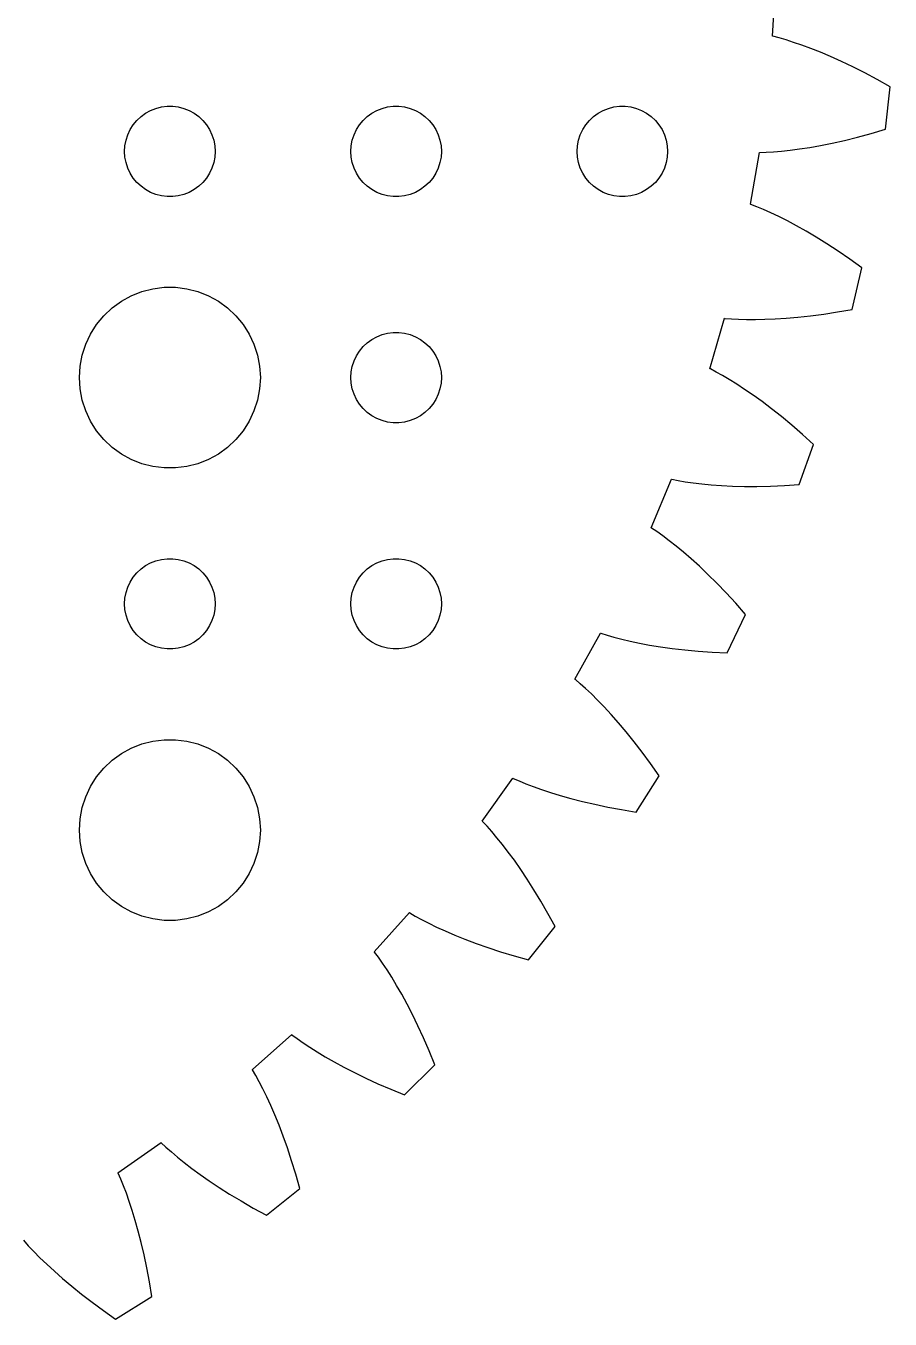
# Model space of a CAD drawing. Header units: metres. Extents: x -54 to 54, y 56 to 274.
# Drawn here: x 25.23 to 53.88, y 173.78 to 216.66 of the extents above; entities that cross this region are included whole.
import ezdxf

# ---------------------------------------------------------------- set-up
doc = ezdxf.new("R2010")
doc.units = ezdxf.units.M

msp = doc.modelspace()

# ---------------------------------------------------------------- linework, layer by layer
for p, q in [((49.9756, 216.319), (50.0776, 218.062)), ((49.9895, 216.318), (49.9756, 216.319)), ((50.1962, 216.262), (49.9895, 216.318)), ((50.4259, 216.195), (50.1962, 216.262)), ((50.6782, 216.114), (50.4259, 216.195)), ((50.9527, 216.02), (50.6782, 216.114)), ((51.2488, 215.911), (50.9527, 216.02)), ((51.5659, 215.785), (51.2488, 215.911)), ((51.9036, 215.643), (51.5659, 215.785)), ((52.2611, 215.482), (51.9036, 215.643)), ((52.6378, 215.303), (52.2611, 215.482)), ((53.0331, 215.104), (52.6378, 215.303)), ((53.4461, 214.884), (53.0331, 215.104)), ((53.8762, 214.642), (53.4461, 214.884)), ((53.7177, 213.236), (53.8762, 214.642)), ((29.5365, 213.927), (29.7189, 213.973)), ((29.7189, 213.973), (29.9058, 213.997)), ((29.9058, 213.997), (30.0942, 213.997)), ((30.0942, 213.997), (30.2811, 213.973)), ((30.2811, 213.973), (30.4635, 213.927)), ((37.0365, 213.927), (37.2189, 213.973)), ((37.2189, 213.973), (37.4058, 213.997)), ((37.4058, 213.997), (37.5942, 213.997)), ((37.5942, 213.997), (37.7811, 213.973)), ((37.7811, 213.973), (37.9635, 213.927)), ((44.5365, 213.927), (44.7189, 213.973)), ((44.7189, 213.973), (44.9058, 213.997)), ((44.9058, 213.997), (45.0942, 213.997)), ((45.0942, 213.997), (45.2811, 213.973)), ((45.2811, 213.973), (45.4635, 213.927)), ((28.9065, 213.527), (29.0439, 213.656)), ((29.0439, 213.656), (29.1963, 213.766)), ((29.1963, 213.766), (29.3613, 213.857)), ((29.3613, 213.857), (29.5365, 213.927)), ((30.4635, 213.927), (30.6387, 213.857)), ((30.6387, 213.857), (30.8037, 213.766)), ((30.8037, 213.766), (30.9561, 213.656)), ((30.9561, 213.656), (31.0934, 213.527)), ((36.4065, 213.527), (36.5439, 213.656)), ((36.5439, 213.656), (36.6963, 213.766)), ((36.6963, 213.766), (36.8613, 213.857)), ((36.8613, 213.857), (37.0365, 213.927)), ((37.9635, 213.927), (38.1387, 213.857)), ((38.1387, 213.857), (38.3037, 213.766)), ((38.3037, 213.766), (38.4561, 213.656)), ((38.4561, 213.656), (38.5934, 213.527)), ((43.9065, 213.527), (44.0439, 213.656)), ((44.0439, 213.656), (44.1963, 213.766)), ((44.1963, 213.766), (44.3613, 213.857)), ((44.3613, 213.857), (44.5365, 213.927)), ((45.4635, 213.927), (45.6387, 213.857)), ((45.6387, 213.857), (45.8037, 213.766)), ((45.8037, 213.766), (45.9561, 213.656)), ((45.9561, 213.656), (46.0934, 213.527)), ((28.6053, 213.052), (28.6855, 213.223)), ((28.6855, 213.223), (28.7865, 213.382)), ((28.7865, 213.382), (28.9065, 213.527)), ((31.0934, 213.527), (31.2135, 213.382)), ((31.2135, 213.382), (31.3145, 213.223)), ((31.3145, 213.223), (31.3947, 213.052)), ((36.1053, 213.052), (36.1855, 213.223)), ((36.1855, 213.223), (36.2865, 213.382)), ((36.2865, 213.382), (36.4065, 213.527)), ((38.5934, 213.527), (38.7135, 213.382)), ((38.7135, 213.382), (38.8145, 213.223)), ((38.8145, 213.223), (38.8947, 213.052)), ((43.6053, 213.052), (43.6855, 213.223)), ((43.6855, 213.223), (43.7865, 213.382)), ((43.7865, 213.382), (43.9065, 213.527)), ((46.0934, 213.527), (46.2135, 213.382)), ((46.2135, 213.382), (46.3145, 213.223)), ((46.3145, 213.223), (46.3947, 213.052)), ((53.2446, 213.095), (53.7177, 213.236)), ((28.5, 212.5), (28.5118, 212.688)), ((28.5118, 212.688), (28.5471, 212.873)), ((28.5471, 212.873), (28.6053, 213.052)), ((31.3947, 213.052), (31.4529, 212.873)), ((31.4529, 212.873), (31.4882, 212.688)), ((31.4882, 212.688), (31.5, 212.5)), ((36, 212.5), (36.0118, 212.688)), ((36.0118, 212.688), (36.0471, 212.873)), ((36.0471, 212.873), (36.1053, 213.052)), ((38.8947, 213.052), (38.9529, 212.873)), ((38.9529, 212.873), (38.9882, 212.688)), ((38.9882, 212.688), (39, 212.5)), ((43.5, 212.5), (43.5118, 212.688)), ((43.5118, 212.688), (43.5471, 212.873)), ((43.5471, 212.873), (43.6053, 213.052)), ((46.3947, 213.052), (46.4529, 212.873)), ((46.4529, 212.873), (46.4882, 212.688)), ((46.4882, 212.688), (46.5, 212.5)), ((51.2109, 212.635), (51.5718, 212.698)), ((51.5718, 212.698), (51.9561, 212.775)), ((51.9561, 212.775), (52.3632, 212.866)), ((52.3632, 212.866), (52.7929, 212.973)), ((52.7929, 212.973), (53.2446, 213.095)), ((28.5118, 212.312), (28.5, 212.5)), ((28.5471, 212.127), (28.5118, 212.312)), ((31.4882, 212.312), (31.4529, 212.127)), ((31.5, 212.5), (31.4882, 212.312)), ((36.0118, 212.312), (36, 212.5)), ((36.0471, 212.127), (36.0118, 212.312)), ((38.9882, 212.312), (38.9529, 212.127)), ((39, 212.5), (38.9882, 212.312)), ((43.5118, 212.312), (43.5, 212.5)), ((43.5471, 212.127), (43.5118, 212.312)), ((46.4882, 212.312), (46.4529, 212.127)), ((46.5, 212.5), (46.4882, 212.312)), ((49.2491, 210.746), (49.5458, 212.468)), ((49.5458, 212.468), (49.5556, 212.466)), ((49.5556, 212.466), (49.7694, 212.474)), ((49.7694, 212.474), (50.0084, 212.489)), ((50.0084, 212.489), (50.2723, 212.511)), ((50.2723, 212.511), (50.5608, 212.542)), ((50.5608, 212.542), (50.8738, 212.583)), ((50.8738, 212.583), (51.2109, 212.635)), ((28.6053, 211.948), (28.5471, 212.127)), ((28.6855, 211.777), (28.6053, 211.948)), ((31.3947, 211.948), (31.3145, 211.777)), ((31.4529, 212.127), (31.3947, 211.948)), ((36.1053, 211.948), (36.0471, 212.127)), ((36.1855, 211.777), (36.1053, 211.948)), ((38.8947, 211.948), (38.8145, 211.777)), ((38.9529, 212.127), (38.8947, 211.948)), ((43.6053, 211.948), (43.5471, 212.127)), ((43.6855, 211.777), (43.6053, 211.948)), ((46.3947, 211.948), (46.3145, 211.777)), ((46.4529, 212.127), (46.3947, 211.948)), ((28.7865, 211.618), (28.6855, 211.777)), ((28.9065, 211.473), (28.7865, 211.618)), ((29.0439, 211.344), (28.9065, 211.473)), ((31.0934, 211.473), (30.9561, 211.344)), ((31.2135, 211.618), (31.0934, 211.473)), ((31.3145, 211.777), (31.2135, 211.618)), ((36.2865, 211.618), (36.1855, 211.777)), ((36.4065, 211.473), (36.2865, 211.618)), ((36.5439, 211.344), (36.4065, 211.473)), ((38.5934, 211.473), (38.4561, 211.344)), ((38.7135, 211.618), (38.5934, 211.473)), ((38.8145, 211.777), (38.7135, 211.618)), ((43.7865, 211.618), (43.6855, 211.777)), ((43.9065, 211.473), (43.7865, 211.618)), ((44.0439, 211.344), (43.9065, 211.473)), ((46.0934, 211.473), (45.9561, 211.344)), ((46.2135, 211.618), (46.0934, 211.473)), ((46.3145, 211.777), (46.2135, 211.618)), ((29.1963, 211.234), (29.0439, 211.344)), ((29.3613, 211.143), (29.1963, 211.234)), ((29.5365, 211.073), (29.3613, 211.143)), ((29.7189, 211.027), (29.5365, 211.073)), ((29.9058, 211.003), (29.7189, 211.027)), ((30.0942, 211.003), (29.9058, 211.003)), ((30.2811, 211.027), (30.0942, 211.003)), ((30.4635, 211.073), (30.2811, 211.027)), ((30.6387, 211.143), (30.4635, 211.073)), ((30.8037, 211.234), (30.6387, 211.143)), ((30.9561, 211.344), (30.8037, 211.234)), ((36.6963, 211.234), (36.5439, 211.344)), ((36.8613, 211.143), (36.6963, 211.234)), ((37.0365, 211.073), (36.8613, 211.143)), ((37.2189, 211.027), (37.0365, 211.073)), ((37.4058, 211.003), (37.2189, 211.027)), ((37.5942, 211.003), (37.4058, 211.003)), ((37.7811, 211.027), (37.5942, 211.003)), ((37.9635, 211.073), (37.7811, 211.027)), ((38.1387, 211.143), (37.9635, 211.073)), ((38.3037, 211.234), (38.1387, 211.143)), ((38.4561, 211.344), (38.3037, 211.234)), ((44.1963, 211.234), (44.0439, 211.344)), ((44.3613, 211.143), (44.1963, 211.234)), ((44.5365, 211.073), (44.3613, 211.143)), ((44.7189, 211.027), (44.5365, 211.073)), ((44.9058, 211.003), (44.7189, 211.027)), ((45.0942, 211.003), (44.9058, 211.003)), ((45.2811, 211.027), (45.0942, 211.003)), ((45.4635, 211.073), (45.2811, 211.027)), ((45.6387, 211.143), (45.4635, 211.073)), ((45.8037, 211.234), (45.6387, 211.143)), ((45.9561, 211.344), (45.8037, 211.234)), ((49.2629, 210.744), (49.2491, 210.746)), ((49.4621, 210.665), (49.2629, 210.744)), ((49.6828, 210.573), (49.4621, 210.665)), ((49.9245, 210.465), (49.6828, 210.573)), ((50.1867, 210.34), (49.9245, 210.465)), ((50.4687, 210.198), (50.1867, 210.34)), ((50.7698, 210.038), (50.4687, 210.198)), ((51.0894, 209.859), (50.7698, 210.038)), ((51.4267, 209.66), (51.0894, 209.859)), ((51.7809, 209.439), (51.4267, 209.66)), ((52.1514, 209.197), (51.7809, 209.439)), ((52.5372, 208.932), (52.1514, 209.197)), ((52.9374, 208.643), (52.5372, 208.932)), ((52.6226, 207.264), (52.9374, 208.643)), ((29.4379, 207.947), (29.8116, 207.994)), ((29.8116, 207.994), (30.1884, 207.994)), ((30.1884, 207.994), (30.5621, 207.947)), ((28.0877, 207.312), (28.3925, 207.533)), ((28.3925, 207.533), (28.7227, 207.714)), ((28.7227, 207.714), (29.0729, 207.853)), ((29.0729, 207.853), (29.4379, 207.947)), ((30.5621, 207.947), (30.927, 207.853)), ((30.927, 207.853), (31.2773, 207.714)), ((31.2773, 207.714), (31.6075, 207.533)), ((31.6075, 207.533), (31.9123, 207.312)), ((27.8131, 207.054), (28.0877, 207.312)), ((31.9123, 207.312), (32.1869, 207.054)), ((51.2352, 207.048), (51.6741, 207.106)), ((51.6741, 207.106), (52.1367, 207.177)), ((52.1367, 207.177), (52.6226, 207.264)), ((27.3711, 206.445), (27.5729, 206.763)), ((27.5729, 206.763), (27.8131, 207.054)), ((32.1869, 207.054), (32.427, 206.763)), ((32.427, 206.763), (32.6289, 206.445)), ((47.9034, 205.29), (48.3909, 206.968)), ((48.3909, 206.968), (48.4005, 206.965)), ((48.4005, 206.965), (48.6139, 206.949)), ((48.6139, 206.949), (48.853, 206.937)), ((48.853, 206.937), (49.1177, 206.93)), ((49.1177, 206.93), (49.4079, 206.928)), ((49.4079, 206.928), (49.7235, 206.933)), ((49.7235, 206.933), (50.0643, 206.947)), ((50.0643, 206.947), (50.43, 206.97)), ((50.43, 206.97), (50.8204, 207.003)), ((50.8204, 207.003), (51.2352, 207.048)), ((27.2107, 206.104), (27.3711, 206.445)), ((32.6289, 206.445), (32.7893, 206.104)), ((36.5439, 206.156), (36.6963, 206.266)), ((36.6963, 206.266), (36.8613, 206.357)), ((36.8613, 206.357), (37.0365, 206.427)), ((37.0365, 206.427), (37.2189, 206.473)), ((37.2189, 206.473), (37.4058, 206.497)), ((37.4058, 206.497), (37.5942, 206.497)), ((37.5942, 206.497), (37.7811, 206.473)), ((37.7811, 206.473), (37.9635, 206.427)), ((37.9635, 206.427), (38.1387, 206.357)), ((38.1387, 206.357), (38.3037, 206.266)), ((38.3037, 206.266), (38.4561, 206.156)), ((27.0942, 205.746), (27.2107, 206.104)), ((32.7893, 206.104), (32.9057, 205.746)), ((36.1855, 205.723), (36.2865, 205.882)), ((36.2865, 205.882), (36.4065, 206.027)), ((36.4065, 206.027), (36.5439, 206.156)), ((38.4561, 206.156), (38.5934, 206.027)), ((38.5934, 206.027), (38.7135, 205.882)), ((38.7135, 205.882), (38.8145, 205.723)), ((27.0237, 205.376), (27.0942, 205.746)), ((32.9057, 205.746), (32.9763, 205.376)), ((36.0471, 205.373), (36.1053, 205.552)), ((36.1053, 205.552), (36.1855, 205.723)), ((38.8145, 205.723), (38.8947, 205.552)), ((38.8947, 205.552), (38.9529, 205.373)), ((27, 205), (27.0237, 205.376)), ((27.0237, 204.624), (27, 205)), ((32.9763, 205.376), (33, 205)), ((33, 205), (32.9763, 204.624)), ((36, 205), (36.0118, 205.188)), ((36.0118, 204.812), (36, 205)), ((36.0118, 205.188), (36.0471, 205.373)), ((38.9529, 205.373), (38.9882, 205.188)), ((38.9882, 205.188), (39, 205)), ((39, 205), (38.9882, 204.812)), ((47.9168, 205.286), (47.9034, 205.29)), ((48.1059, 205.186), (47.9168, 205.286)), ((48.3148, 205.069), (48.1059, 205.186)), ((48.543, 204.935), (48.3148, 205.069)), ((27.0942, 204.254), (27.0237, 204.624)), ((32.9763, 204.624), (32.9057, 204.254)), ((36.0471, 204.627), (36.0118, 204.812)), ((36.1053, 204.448), (36.0471, 204.627)), ((38.9529, 204.627), (38.8947, 204.448)), ((38.9882, 204.812), (38.9529, 204.627)), ((48.7896, 204.782), (48.543, 204.935)), ((49.0539, 204.609), (48.7896, 204.782)), ((49.3352, 204.416), (49.0539, 204.609)), ((27.2107, 203.896), (27.0942, 204.254)), ((32.9057, 204.254), (32.7893, 203.896)), ((36.1855, 204.277), (36.1053, 204.448)), ((36.2865, 204.118), (36.1855, 204.277)), ((36.4065, 203.973), (36.2865, 204.118)), ((38.7135, 204.118), (38.5934, 203.973)), ((38.8145, 204.277), (38.7135, 204.118)), ((38.8947, 204.448), (38.8145, 204.277)), ((49.6327, 204.203), (49.3352, 204.416)), ((49.9456, 203.967), (49.6327, 204.203)), ((27.3711, 203.555), (27.2107, 203.896)), ((32.7893, 203.896), (32.6289, 203.555)), ((36.5439, 203.844), (36.4065, 203.973)), ((36.6963, 203.734), (36.5439, 203.844)), ((36.8613, 203.643), (36.6963, 203.734)), ((38.3037, 203.734), (38.1387, 203.643)), ((38.4561, 203.844), (38.3037, 203.734)), ((38.5934, 203.973), (38.4561, 203.844)), ((50.2729, 203.708), (49.9456, 203.967)), ((50.6139, 203.426), (50.2729, 203.708)), ((27.5729, 203.237), (27.3711, 203.555)), ((32.6289, 203.555), (32.427, 203.237)), ((37.0365, 203.573), (36.8613, 203.643)), ((37.2189, 203.527), (37.0365, 203.573)), ((37.4058, 203.503), (37.2189, 203.527)), ((37.5942, 203.503), (37.4058, 203.503)), ((37.7811, 203.527), (37.5942, 203.503)), ((37.9635, 203.573), (37.7811, 203.527)), ((38.1387, 203.643), (37.9635, 203.573)), ((50.9676, 203.119), (50.6139, 203.426)), ((27.8131, 202.946), (27.5729, 203.237)), ((28.0877, 202.688), (27.8131, 202.946)), ((32.1869, 202.946), (31.9123, 202.688)), ((32.427, 203.237), (32.1869, 202.946)), ((51.333, 202.787), (50.9676, 203.119)), ((28.3925, 202.467), (28.0877, 202.688)), ((28.7227, 202.286), (28.3925, 202.467)), ((31.6075, 202.467), (31.2773, 202.286)), ((31.9123, 202.688), (31.6075, 202.467)), ((50.8657, 201.452), (51.333, 202.787)), ((29.0729, 202.147), (28.7227, 202.286)), ((29.4379, 202.053), (29.0729, 202.147)), ((29.8116, 202.006), (29.4379, 202.053)), ((30.1884, 202.006), (29.8116, 202.006)), ((30.5621, 202.053), (30.1884, 202.006)), ((30.927, 202.147), (30.5621, 202.053)), ((31.2773, 202.286), (30.927, 202.147)), ((45.9553, 200.019), (46.6275, 201.632)), ((46.6275, 201.632), (46.6367, 201.628)), ((46.6367, 201.628), (46.847, 201.588)), ((46.847, 201.588), (47.0833, 201.55)), ((47.0833, 201.55), (47.3455, 201.512)), ((47.3455, 201.512), (47.6337, 201.478)), ((47.6337, 201.478), (47.9479, 201.448)), ((47.9479, 201.448), (48.288, 201.424)), ((48.288, 201.424), (48.654, 201.405)), ((48.654, 201.405), (49.0457, 201.395)), ((49.0457, 201.395), (49.463, 201.393)), ((49.463, 201.393), (49.9055, 201.401)), ((49.9055, 201.401), (50.3732, 201.42)), ((50.3732, 201.42), (50.8657, 201.452)), ((45.9681, 200.014), (45.9553, 200.019)), ((46.1448, 199.893), (45.9681, 200.014)), ((46.3393, 199.754), (46.1448, 199.893)), ((46.551, 199.594), (46.3393, 199.754)), ((46.7789, 199.415), (46.551, 199.594)), ((47.0222, 199.214), (46.7789, 199.415)), ((29.5365, 198.927), (29.7189, 198.973)), ((29.7189, 198.973), (29.9058, 198.997)), ((29.9058, 198.997), (30.0942, 198.997)), ((30.0942, 198.997), (30.2811, 198.973)), ((30.2811, 198.973), (30.4635, 198.927)), ((37.0365, 198.927), (37.2189, 198.973)), ((37.2189, 198.973), (37.4058, 198.997)), ((37.4058, 198.997), (37.5942, 198.997)), ((37.5942, 198.997), (37.7811, 198.973)), ((37.7811, 198.973), (37.9635, 198.927)), ((47.2802, 198.991), (47.0222, 199.214)), ((47.5519, 198.745), (47.2802, 198.991)), ((28.9065, 198.527), (29.0439, 198.656)), ((29.0439, 198.656), (29.1963, 198.766)), ((29.1963, 198.766), (29.3613, 198.857)), ((29.3613, 198.857), (29.5365, 198.927)), ((30.4635, 198.927), (30.6387, 198.857)), ((30.6387, 198.857), (30.8037, 198.766)), ((30.8037, 198.766), (30.9561, 198.656)), ((30.9561, 198.656), (31.0934, 198.527)), ((36.4065, 198.527), (36.5439, 198.656)), ((36.5439, 198.656), (36.6963, 198.766)), ((36.6963, 198.766), (36.8613, 198.857)), ((36.8613, 198.857), (37.0365, 198.927)), ((37.9635, 198.927), (38.1387, 198.857)), ((38.1387, 198.857), (38.3037, 198.766)), ((38.3037, 198.766), (38.4561, 198.656)), ((38.4561, 198.656), (38.5934, 198.527)), ((47.8363, 198.475), (47.5519, 198.745)), ((28.6053, 198.052), (28.6855, 198.223)), ((28.6855, 198.223), (28.7865, 198.382)), ((28.7865, 198.382), (28.9065, 198.527)), ((31.0934, 198.527), (31.2135, 198.382)), ((31.2135, 198.382), (31.3145, 198.223)), ((31.3145, 198.223), (31.3947, 198.052)), ((36.1053, 198.052), (36.1855, 198.223)), ((36.1855, 198.223), (36.2865, 198.382)), ((36.2865, 198.382), (36.4065, 198.527)), ((38.5934, 198.527), (38.7135, 198.382)), ((38.7135, 198.382), (38.8145, 198.223)), ((38.8145, 198.223), (38.8947, 198.052)), ((48.1327, 198.181), (47.8363, 198.475)), ((48.4399, 197.863), (48.1327, 198.181)), ((28.5, 197.5), (28.5118, 197.688)), ((28.5118, 197.688), (28.5471, 197.873)), ((28.5471, 197.873), (28.6053, 198.052)), ((31.3947, 198.052), (31.4529, 197.873)), ((31.4529, 197.873), (31.4882, 197.688)), ((31.4882, 197.688), (31.5, 197.5)), ((36, 197.5), (36.0118, 197.688)), ((36.0118, 197.688), (36.0471, 197.873)), ((36.0471, 197.873), (36.1053, 198.052)), ((38.8947, 198.052), (38.9529, 197.873)), ((38.9529, 197.873), (38.9882, 197.688)), ((38.9882, 197.688), (39, 197.5)), ((48.757, 197.519), (48.4399, 197.863)), ((28.5118, 197.312), (28.5, 197.5)), ((28.5471, 197.127), (28.5118, 197.312)), ((31.4882, 197.312), (31.4529, 197.127)), ((31.5, 197.5), (31.4882, 197.312)), ((36.0118, 197.312), (36, 197.5)), ((36.0471, 197.127), (36.0118, 197.312)), ((38.9882, 197.312), (38.9529, 197.127)), ((39, 197.5), (38.9882, 197.312)), ((49.083, 197.148), (48.757, 197.519)), ((28.6053, 196.948), (28.5471, 197.127)), ((28.6855, 196.777), (28.6053, 196.948)), ((31.3947, 196.948), (31.3145, 196.777)), ((31.4529, 197.127), (31.3947, 196.948)), ((36.1053, 196.948), (36.0471, 197.127)), ((36.1855, 196.777), (36.1053, 196.948)), ((38.8947, 196.948), (38.8145, 196.777)), ((38.9529, 197.127), (38.8947, 196.948)), ((48.4691, 195.873), (49.083, 197.148)), ((28.7865, 196.618), (28.6855, 196.777)), ((28.9065, 196.473), (28.7865, 196.618)), ((29.0439, 196.344), (28.9065, 196.473)), ((31.0934, 196.473), (30.9561, 196.344)), ((31.2135, 196.618), (31.0934, 196.473)), ((31.3145, 196.777), (31.2135, 196.618)), ((36.2865, 196.618), (36.1855, 196.777)), ((36.4065, 196.473), (36.2865, 196.618)), ((36.5439, 196.344), (36.4065, 196.473)), ((38.5934, 196.473), (38.4561, 196.344)), ((38.7135, 196.618), (38.5934, 196.473)), ((38.8145, 196.777), (38.7135, 196.618)), ((43.4292, 195), (44.2777, 196.526)), ((44.2777, 196.526), (44.2864, 196.522)), ((44.2864, 196.522), (44.491, 196.459)), ((44.491, 196.459), (44.7214, 196.394)), ((44.7214, 196.394), (44.9778, 196.328)), ((29.1963, 196.234), (29.0439, 196.344)), ((29.3613, 196.143), (29.1963, 196.234)), ((29.5365, 196.073), (29.3613, 196.143)), ((29.7189, 196.027), (29.5365, 196.073)), ((29.9058, 196.003), (29.7189, 196.027)), ((30.0942, 196.003), (29.9058, 196.003)), ((30.2811, 196.027), (30.0942, 196.003)), ((30.4635, 196.073), (30.2811, 196.027)), ((30.6387, 196.143), (30.4635, 196.073)), ((30.8037, 196.234), (30.6387, 196.143)), ((30.9561, 196.344), (30.8037, 196.234)), ((36.6963, 196.234), (36.5439, 196.344)), ((36.8613, 196.143), (36.6963, 196.234)), ((37.0365, 196.073), (36.8613, 196.143)), ((37.2189, 196.027), (37.0365, 196.073)), ((37.4058, 196.003), (37.2189, 196.027)), ((37.5942, 196.003), (37.4058, 196.003)), ((37.7811, 196.027), (37.5942, 196.003)), ((37.9635, 196.073), (37.7811, 196.027)), ((38.1387, 196.143), (37.9635, 196.073)), ((38.3037, 196.234), (38.1387, 196.143)), ((38.4561, 196.344), (38.3037, 196.234)), ((44.9778, 196.328), (45.2604, 196.262)), ((45.2604, 196.262), (45.5693, 196.197)), ((45.5693, 196.197), (45.9045, 196.134)), ((45.9045, 196.134), (46.2661, 196.075)), ((46.2661, 196.075), (46.6542, 196.021)), ((46.6542, 196.021), (47.0686, 195.972)), ((47.0686, 195.972), (47.5093, 195.93)), ((47.5093, 195.93), (47.9762, 195.897)), ((47.9762, 195.897), (48.4691, 195.873)), ((43.4414, 194.993), (43.4292, 195)), ((43.6034, 194.853), (43.4414, 194.993)), ((43.7811, 194.693), (43.6034, 194.853)), ((43.9736, 194.511), (43.7811, 194.693)), ((44.1799, 194.307), (43.9736, 194.511)), ((44.3992, 194.08), (44.1799, 194.307)), ((44.6306, 193.829), (44.3992, 194.08)), ((44.873, 193.554), (44.6306, 193.829)), ((45.1255, 193.255), (44.873, 193.554)), ((29.4379, 192.947), (29.8116, 192.994)), ((29.8116, 192.994), (30.1884, 192.994)), ((30.1884, 192.994), (30.5621, 192.947)), ((45.3871, 192.93), (45.1255, 193.255)), ((28.0877, 192.312), (28.3925, 192.533)), ((28.3925, 192.533), (28.7227, 192.714)), ((28.7227, 192.714), (29.0729, 192.853)), ((29.0729, 192.853), (29.4379, 192.947)), ((30.5621, 192.947), (30.927, 192.853)), ((30.927, 192.853), (31.2773, 192.714)), ((31.2773, 192.714), (31.6075, 192.533)), ((31.6075, 192.533), (31.9123, 192.312)), ((45.6567, 192.578), (45.3871, 192.93)), ((45.9333, 192.201), (45.6567, 192.578)), ((27.8131, 192.054), (28.0877, 192.312)), ((31.9123, 192.312), (32.1869, 192.054)), ((46.2158, 191.796), (45.9333, 192.201)), ((27.3711, 191.445), (27.5729, 191.763)), ((27.5729, 191.763), (27.8131, 192.054)), ((32.1869, 192.054), (32.427, 191.763)), ((32.427, 191.763), (32.6289, 191.445)), ((40.357, 190.294), (41.3711, 191.717)), ((41.3711, 191.717), (41.3792, 191.711)), ((41.3792, 191.711), (41.5755, 191.626)), ((45.463, 190.598), (46.2158, 191.796)), ((27.2107, 191.104), (27.3711, 191.445)), ((32.6289, 191.445), (32.7893, 191.104)), ((41.5755, 191.626), (41.7972, 191.535)), ((41.7972, 191.535), (42.0445, 191.441)), ((42.0445, 191.441), (42.3179, 191.343)), ((42.3179, 191.343), (42.6176, 191.244)), ((42.6176, 191.244), (42.9437, 191.144)), ((27.0942, 190.746), (27.2107, 191.104)), ((32.7893, 191.104), (32.9057, 190.746)), ((42.9437, 191.144), (43.2965, 191.045)), ((43.2965, 191.045), (43.676, 190.948)), ((43.676, 190.948), (44.0824, 190.853)), ((44.0824, 190.853), (44.5157, 190.762)), ((27.0237, 190.376), (27.0942, 190.746)), ((32.9057, 190.746), (32.9763, 190.376)), ((44.5157, 190.762), (44.9759, 190.677)), ((44.9759, 190.677), (45.463, 190.598)), ((27, 190), (27.0237, 190.376)), ((27.0237, 189.624), (27, 190)), ((32.9763, 190.376), (33, 190)), ((33, 190), (32.9763, 189.624)), ((40.3683, 190.286), (40.357, 190.294)), ((40.5137, 190.129), (40.3683, 190.286)), ((40.6723, 189.95), (40.5137, 190.129)), ((27.0942, 189.254), (27.0237, 189.624)), ((32.9763, 189.624), (32.9057, 189.254)), ((40.8432, 189.747), (40.6723, 189.95)), ((41.0254, 189.522), (40.8432, 189.747)), ((27.2107, 188.896), (27.0942, 189.254)), ((32.9057, 189.254), (32.7893, 188.896)), ((41.2179, 189.271), (41.0254, 189.522)), ((41.4198, 188.997), (41.2179, 189.271)), ((27.3711, 188.555), (27.2107, 188.896)), ((32.7893, 188.896), (32.6289, 188.555)), ((41.6299, 188.696), (41.4198, 188.997)), ((41.8473, 188.37), (41.6299, 188.696)), ((27.5729, 188.237), (27.3711, 188.555)), ((27.8131, 187.946), (27.5729, 188.237)), ((32.427, 188.237), (32.1869, 187.946)), ((32.6289, 188.555), (32.427, 188.237)), ((42.0708, 188.018), (41.8473, 188.37)), ((28.0877, 187.688), (27.8131, 187.946)), ((32.1869, 187.946), (31.9123, 187.688)), ((42.2994, 187.639), (42.0708, 188.018)), ((28.3925, 187.467), (28.0877, 187.688)), ((28.7227, 187.286), (28.3925, 187.467)), ((31.6075, 187.467), (31.2773, 187.286)), ((31.9123, 187.688), (31.6075, 187.467)), ((42.532, 187.233), (42.2994, 187.639)), ((29.0729, 187.147), (28.7227, 187.286)), ((29.4379, 187.053), (29.0729, 187.147)), ((29.8116, 187.006), (29.4379, 187.053)), ((30.1884, 187.006), (29.8116, 187.006)), ((30.5621, 187.053), (30.1884, 187.006)), ((30.927, 187.147), (30.5621, 187.053)), ((31.2773, 187.286), (30.927, 187.147)), ((36.7773, 185.963), (37.9442, 187.262)), ((37.9442, 187.262), (37.9517, 187.256)), ((37.9517, 187.256), (38.1371, 187.149)), ((38.1371, 187.149), (38.3473, 187.034)), ((38.3473, 187.034), (38.5825, 186.913)), ((42.7674, 186.799), (42.532, 187.233)), ((38.5825, 186.913), (38.8433, 186.785)), ((38.8433, 186.785), (39.13, 186.653)), ((39.13, 186.653), (39.4429, 186.518)), ((41.8852, 185.693), (42.7674, 186.799)), ((39.4429, 186.518), (39.7823, 186.38)), ((39.7823, 186.38), (40.1485, 186.24)), ((40.1485, 186.24), (40.5418, 186.101)), ((40.5418, 186.101), (40.9622, 185.962)), ((36.7876, 185.953), (36.7773, 185.963)), ((36.9144, 185.781), (36.7876, 185.953)), ((37.052, 185.585), (36.9144, 185.781)), ((40.9622, 185.962), (41.41, 185.826)), ((41.41, 185.826), (41.8852, 185.693)), ((37.1991, 185.365), (37.052, 185.585)), ((37.3549, 185.12), (37.1991, 185.365)), ((37.5182, 184.85), (37.3549, 185.12)), ((37.688, 184.554), (37.5182, 184.85)), ((37.8633, 184.232), (37.688, 184.554)), ((38.0428, 183.884), (37.8633, 184.232)), ((38.2254, 183.509), (38.0428, 183.884)), ((32.735, 182.059), (34.0402, 183.22)), ((34.0402, 183.22), (34.0469, 183.212)), ((34.0469, 183.212), (34.2192, 183.086)), ((38.4101, 183.106), (38.2254, 183.509)), ((38.5958, 182.677), (38.4101, 183.106)), ((34.2192, 183.086), (34.4152, 182.948)), ((34.4152, 182.948), (34.6353, 182.801)), ((34.6353, 182.801), (34.8802, 182.645)), ((38.7811, 182.219), (38.5958, 182.677)), ((34.8802, 182.645), (35.1503, 182.482)), ((35.1503, 182.482), (35.446, 182.312)), ((35.446, 182.312), (35.7679, 182.137)), ((32.7442, 182.048), (32.735, 182.059)), ((32.851, 181.863), (32.7442, 182.048)), ((32.9657, 181.653), (32.851, 181.863)), ((35.7679, 182.137), (36.1162, 181.957)), ((36.1162, 181.957), (36.4913, 181.775)), ((37.7806, 181.219), (38.7811, 182.219)), ((33.0873, 181.417), (32.9657, 181.653)), ((33.2147, 181.157), (33.0873, 181.417)), ((36.4913, 181.775), (36.8936, 181.59)), ((36.8936, 181.59), (37.3233, 181.404)), ((37.3233, 181.404), (37.7806, 181.219)), ((33.3467, 180.87), (33.2147, 181.157)), ((33.4824, 180.557), (33.3467, 180.87)), ((33.6205, 180.218), (33.4824, 180.557)), ((33.7598, 179.851), (33.6205, 180.218)), ((33.8993, 179.458), (33.7598, 179.851)), ((28.2811, 178.632), (29.708, 179.64)), ((29.708, 179.64), (29.7139, 179.632)), ((29.7139, 179.632), (29.8709, 179.486)), ((29.8709, 179.486), (30.0503, 179.328)), ((30.0503, 179.328), (30.2526, 179.157)), ((34.0379, 179.038), (33.8993, 179.458)), ((30.2526, 179.157), (30.4785, 178.975)), ((30.4785, 178.975), (30.7286, 178.782)), ((34.1742, 178.59), (34.0379, 179.038)), ((28.2891, 178.621), (28.2811, 178.632)), ((28.3744, 178.424), (28.2891, 178.621)), ((28.4649, 178.203), (28.3744, 178.424)), ((30.7286, 178.782), (31.0034, 178.58)), ((31.0034, 178.58), (31.3036, 178.37)), ((34.3072, 178.115), (34.1742, 178.59)), ((28.5594, 177.955), (28.4649, 178.203)), ((28.6568, 177.682), (28.5594, 177.955)), ((31.3036, 178.37), (31.6297, 178.153)), ((31.6297, 178.153), (31.982, 177.929)), ((33.201, 177.233), (34.3072, 178.115)), ((28.7559, 177.382), (28.6568, 177.682)), ((31.982, 177.929), (32.3611, 177.701)), ((32.3611, 177.701), (32.7673, 177.468)), ((28.8556, 177.056), (28.7559, 177.382)), ((32.7673, 177.468), (33.201, 177.233)), ((28.9548, 176.704), (28.8556, 177.056)), ((29.0523, 176.324), (28.9548, 176.704)), ((25.147, 176.397), (25.3075, 176.219)), ((29.1469, 175.918), (29.0523, 176.324)), ((25.3075, 176.219), (25.4894, 176.026)), ((25.4894, 176.026), (25.6934, 175.82)), ((25.6934, 175.82), (25.9204, 175.601)), ((29.2375, 175.484), (29.1469, 175.918)), ((25.9204, 175.601), (26.1709, 175.369)), ((29.3229, 175.024), (29.2375, 175.484)), ((26.1709, 175.369), (26.4457, 175.127)), ((26.4457, 175.127), (26.7454, 174.874)), ((29.4018, 174.537), (29.3229, 175.024)), ((26.7454, 174.874), (27.0705, 174.613)), ((27.0705, 174.613), (27.4215, 174.343)), ((28.2038, 173.784), (29.4018, 174.537)), ((27.4215, 174.343), (27.7992, 174.067)), ((27.7992, 174.067), (28.2038, 173.784))]:
    msp.add_line(p, q)

doc.saveas('drawing.dxf')
